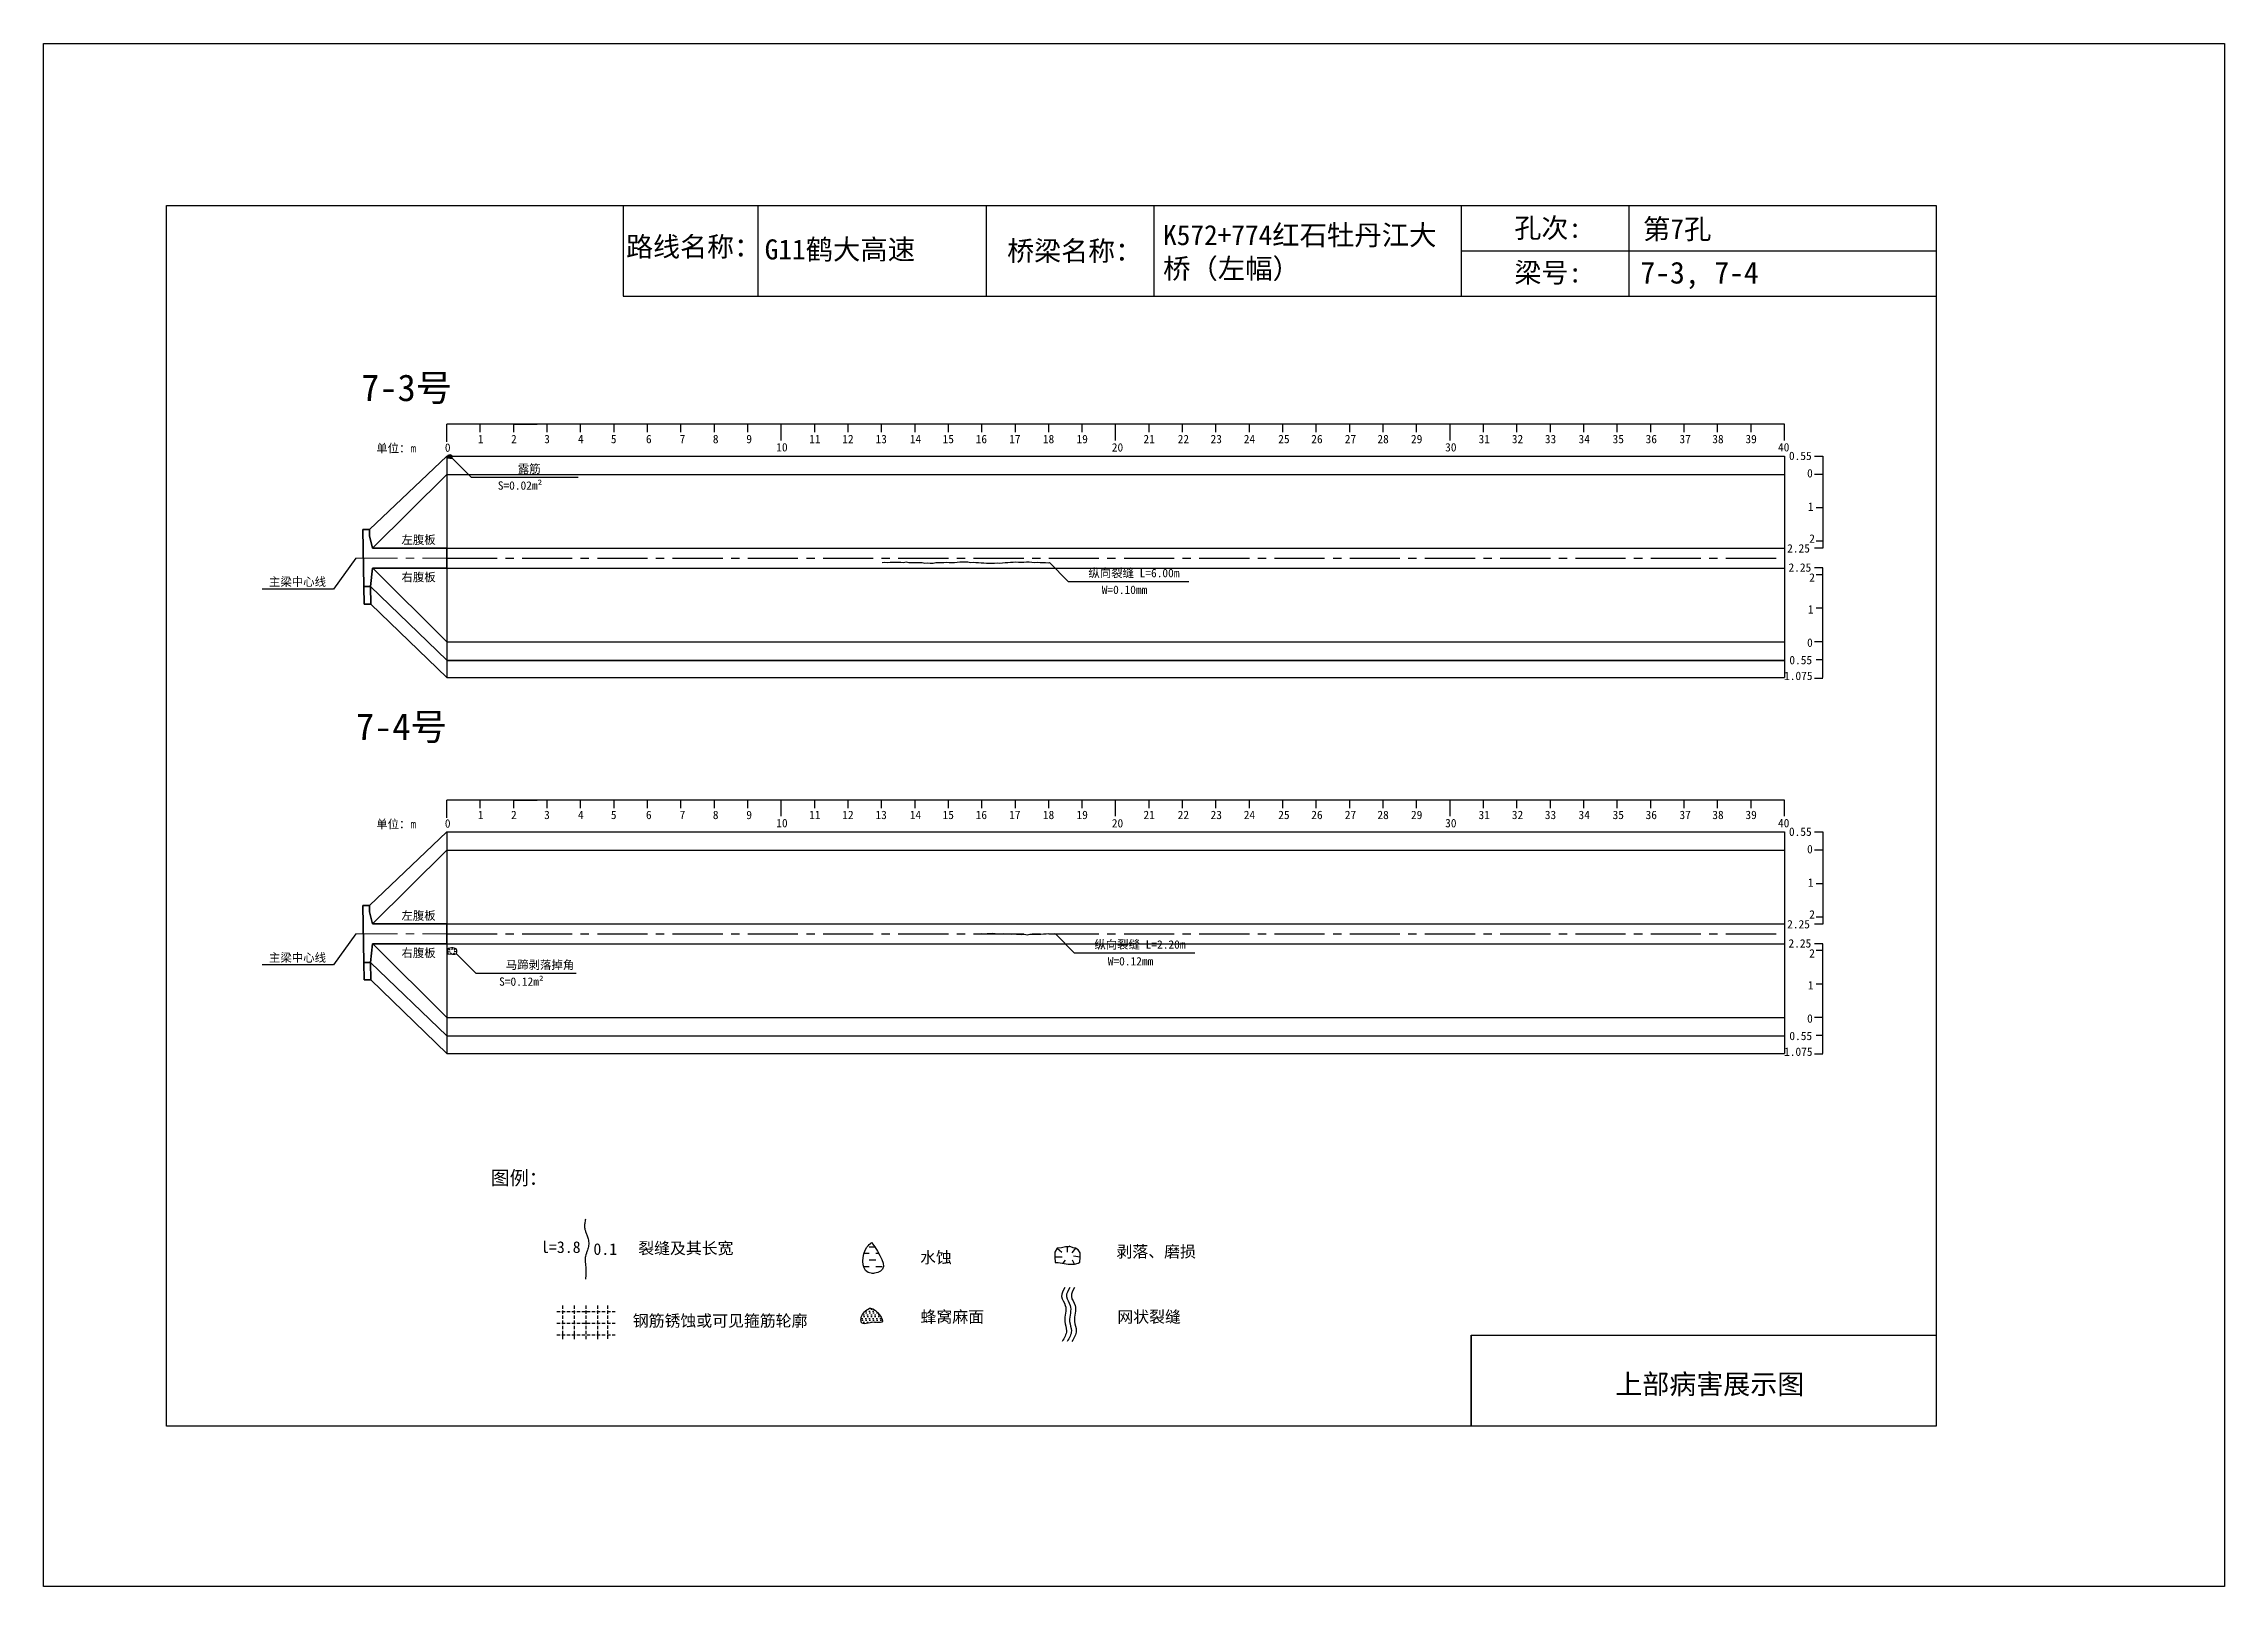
# Model space of a CAD drawing. Header units: millimetres. Extents: x -37 to 615, y -48 to 413.
import ezdxf

# ---------------------------------------------------------------- set-up
doc = ezdxf.new("R2010")
doc.units = ezdxf.units.MM
for name, pattern in [('CENTER', [2, 1.25, -0.25, 0.25, -0.25]), ('CENTER2', [1.125, 0.75, -0.125, 0.125, -0.125]), ('DASHED', [0.75, 0.5, -0.25])]:
    doc.linetypes.add(name, pattern=pattern)
for name, color, linetype in [('加固措施', 7, 'Continuous'), ('图层1', 7, 'Continuous'), ('病害', 5, 'Continuous'), ('轮廓', 3, 'Continuous')]:
    doc.layers.add(name, color=color, linetype=linetype)
doc.layers.add('虚线', color=7, linetype='Continuous', lineweight=30)
doc.styles.get("Standard").update_dxf_attribs({"font": ''})
doc.styles.add('汉字', font='')
doc.styles.get('Standard').set_extended_font_data('SimSun')
doc.styles.get('汉字').set_extended_font_data('SimSun')
pattern_1 = [(0, (-3997.7199, -288.9294), (0.55266586, 1.10533173), [0, -1.10533173])]
pattern_2 = [(0, (-6886.571, -700.7115), (0.55266586, 1.10533173), [0, -1.10533173])]
pattern_3 = [(0, (-3576.1421, -199.0757), (1.9895971, 1.9895971), [1.9895971, -1.9895971])]

# ---------------------------------------------------------------- blocks, each defined once
blk = doc.blocks.new('adfsd')
at = {"lineweight": -2, "ltscale": 0.5}
for p, q in [((1140.897, -3083.694), (1140.936, -3083.729)), ((1140.983, -3083.682), (1140.981, -3083.729)), ((1141.053, -3083.694), (1141.022, -3083.735)), ((1140.876, -3083.768), (1140.94, -3083.769)), ((1140.948, -3083.824), (1140.969, -3083.796)), ((1141.045, -3083.83), (1141.028, -3083.796)), ((1141.094, -3083.772), (1141.036, -3083.763))]:
    blk.add_line(p, q, dxfattribs=at)
blk.add_lwpolyline([(1141, -3083.682), (1140.967, -3083.682), (1140.934, -3083.69), (1140.897, -3083.694), (1140.876, -3083.727), (1140.876, -3083.768), (1140.88, -3083.818), (1140.905, -3083.818), (1140.991, -3083.83), (1141.045, -3083.83), (1141.078, -3083.822), (1141.09, -3083.814), (1141.094, -3083.772), (1141.094, -3083.735), (1141.078, -3083.707), (1141.053, -3083.694), (1141.033, -3083.69), (1141, -3083.678)], dxfattribs=at)
blk = doc.blocks.new('chi')
at = {"color": 0}
for p, q in [((1147.409, -3079.329), (1147.409, -3078.8)), ((1187.409, -3078.8), (1147.409, -3078.8)), ((1148.409, -3079.041), (1148.409, -3078.8)), ((1149.409, -3079.041), (1149.409, -3078.8)), ((1149.409, -3078.8), (1150.109, -3078.8)), ((1150.409, -3079.041), (1150.409, -3078.8)), ((1151.409, -3079.041), (1151.409, -3078.8)), ((1152.409, -3079.041), (1152.409, -3078.8)), ((1153.409, -3079.041), (1153.409, -3078.8)), ((1154.409, -3079.041), (1154.409, -3078.8)), ((1155.409, -3079.041), (1155.409, -3078.8)), ((1156.409, -3079.041), (1156.409, -3078.8)), ((1157.409, -3079.283), (1157.409, -3078.8)), ((1158.409, -3079.041), (1158.409, -3078.8)), ((1159.409, -3079.041), (1159.409, -3078.8)), ((1160.409, -3079.041), (1160.409, -3078.8)), ((1161.409, -3079.041), (1161.409, -3078.8)), ((1162.409, -3079.041), (1162.409, -3078.8)), ((1163.409, -3079.041), (1163.409, -3078.8)), ((1164.409, -3079.041), (1164.409, -3078.8)), ((1165.409, -3079.041), (1165.409, -3078.8)), ((1166.409, -3079.041), (1166.409, -3078.8)), ((1167.409, -3079.283), (1167.409, -3078.8)), ((1168.409, -3079.041), (1168.409, -3078.8)), ((1169.409, -3079.041), (1169.409, -3078.8)), ((1170.409, -3079.041), (1170.409, -3078.8)), ((1171.409, -3079.041), (1171.409, -3078.8)), ((1172.409, -3079.041), (1172.409, -3078.8)), ((1173.409, -3079.041), (1173.409, -3078.8)), ((1174.409, -3079.041), (1174.409, -3078.8)), ((1175.409, -3079.041), (1175.409, -3078.8)), ((1176.409, -3079.041), (1176.409, -3078.8)), ((1177.409, -3079.283), (1177.409, -3078.8)), ((1178.409, -3079.041), (1178.409, -3078.8)), ((1179.409, -3079.041), (1179.409, -3078.8)), ((1180.409, -3079.041), (1180.409, -3078.8)), ((1181.409, -3079.041), (1181.409, -3078.8)), ((1182.409, -3079.041), (1182.409, -3078.8)), ((1183.409, -3079.041), (1183.409, -3078.8)), ((1184.409, -3079.041), (1184.409, -3078.8)), ((1185.409, -3079.041), (1185.409, -3078.8)), ((1186.409, -3079.041), (1186.409, -3078.8)), ((1187.409, -3079.283), (1187.409, -3078.8))]:
    blk.add_line(p, q, dxfattribs=at)
for s, p in [('0', (1147.349, -3079.623)), ('1', (1148.339, -3079.368)), ('2', (1149.328, -3079.368)), ('3', (1150.319, -3079.368)), ('4', (1151.329, -3079.368)), ('5', (1152.313, -3079.368)), ('6', (1153.363, -3079.368)), ('7', (1154.37, -3079.368)), ('8', (1155.363, -3079.368)), ('9', (1156.363, -3079.368)), ('10', (1157.259, -3079.613)), ('11', (1158.242, -3079.368)), ('12', (1159.233, -3079.368)), ('13', (1160.227, -3079.368)), ('14', (1161.252, -3079.368)), ('15', (1162.233, -3079.368)), ('16', (1163.223, -3079.368)), ('17', (1164.224, -3079.368)), ('18', (1165.232, -3079.368)), ('19', (1166.238, -3079.368)), ('20', (1167.294, -3079.617)), ('21', (1168.24, -3079.368)), ('22', (1169.264, -3079.368)), ('23', (1170.247, -3079.368)), ('24', (1171.24, -3079.368)), ('25', (1172.271, -3079.368)), ('26', (1173.258, -3079.368)), ('27', (1174.261, -3079.368)), ('28', (1175.236, -3079.368)), ('29', (1176.24, -3079.368)), ('30', (1177.262, -3079.613)), ('31', (1178.261, -3079.368)), ('32', (1179.256, -3079.368)), ('33', (1180.243, -3079.368)), ('34', (1181.251, -3079.368)), ('35', (1182.269, -3079.368)), ('36', (1183.256, -3079.368)), ('37', (1184.269, -3079.368)), ('38', (1185.251, -3079.368)), ('39', (1186.242, -3079.368)), ('40', (1187.216, -3079.613))]:
    blk.add_text(s, height=0.25).set_placement(p)
blk = doc.blocks.new('kopp')
at = {"color": 0}
for p, q in [((1188.308, -3078.25), (1188.558, -3078.25)), ((1188.558, -3078.25), (1188.558, -3078.8)), ((1188.558, -3078.8), (1188.308, -3078.8)), ((1188.558, -3078.8), (1188.558, -3079.8)), ((1188.558, -3079.8), (1188.358, -3079.8)), ((1188.558, -3079.8), (1188.558, -3079.8)), ((1188.558, -3079.8), (1188.558, -3080.8)), ((1188.558, -3081.009), (1188.308, -3081.009)), ((1188.558, -3080.8), (1188.358, -3080.8)), ((1188.558, -3080.8), (1188.558, -3081.009)), ((1188.558, -3081.592), (1188.308, -3081.592)), ((1188.558, -3081.8), (1188.358, -3081.8)), ((1188.558, -3081.8), (1188.558, -3081.592)), ((1188.558, -3082.8), (1188.558, -3081.8)), ((1188.558, -3082.8), (1188.358, -3082.8)), ((1188.558, -3083.8), (1188.558, -3082.8)), ((1188.558, -3082.8), (1188.558, -3082.8)), ((1188.558, -3083.8), (1188.308, -3083.8)), ((1188.558, -3084.875), (1188.558, -3083.8)), ((1188.558, -3084.338), (1188.358, -3084.338)), ((1188.308, -3084.888), (1188.558, -3084.888))]:
    blk.add_line(p, q, dxfattribs=at)
for s, p in [('0.55', (1187.543, -3078.37)), ('0', (1188.086, -3078.891)), ('1', (1188.109, -3079.89)), ('2', (1188.15, -3080.842)), ('2.25', (1187.49, -3081.135)), ('2.25', (1187.53, -3081.708)), ('2', (1188.15, -3082.006)), ('1', (1188.109, -3082.959)), ('0', (1188.086, -3083.954)), ('0.55', (1187.556, -3084.474)), ('1.075', (1187.398, -3084.946))]:
    blk.add_text(s, height=0.25).set_placement(p)

msp = doc.modelspace()

# ---------------------------------------------------------------- hatches: boundary and pattern name
at = {"layer": '加固措施', "lineweight": -2}
h = msp.add_hatch(dxfattribs=at)
h.set_pattern_fill('DASH', color=256, scale=0.626645)
h.set_pattern_definition(pattern_3)
edge = h.paths.add_edge_path()
edge.add_spline(control_points=[(210.85, 54.88), (210.36, 54.45), (208.03, 52.39), (207.41, 44.9), (216.74, 46.23), (213.29, 51.3), (210.85, 54.88)], knot_values=[0, 0, 0, 0, 3.237042, 15.187225, 21.182779, 35.601669, 35.601669, 35.601669, 35.601669], degree=3, periodic=0)
h = msp.add_hatch(dxfattribs=at)
h.set_pattern_fill('DASH', color=256, scale=0.626645)
h.set_pattern_definition(pattern_3)
edge = h.paths.add_edge_path()
edge.add_spline(control_points=[(210.85, 54.88), (210.36, 54.45), (208.03, 52.39), (207.41, 44.9), (216.74, 46.23), (213.29, 51.3), (210.85, 54.88)], knot_values=[0, 0, 0, 0, 3.237042, 15.187225, 21.182779, 35.601669, 35.601669, 35.601669, 35.601669], degree=3, periodic=0)
h = msp.add_hatch(dxfattribs=at)
h.set_pattern_fill('DOTS', scale=0.696272)
h.set_pattern_definition(pattern_1)
edge = h.paths.add_edge_path()
edge.add_spline(control_points=[(210.19, 35.22), (209.15, 34.51), (207.68, 33.49), (207.52, 29.75), (211, 31.47), (215.72, 30.12), (212.21, 35.3), (210.31, 35.22), (210.19, 35.22)], knot_values=[0, 0, 0, 0, 5.205471, 7.397577, 12.944796, 16.169923, 23.88441, 24.400432, 24.400432, 24.400432, 24.400432], degree=3, periodic=0)
h = msp.add_hatch(dxfattribs=at)
h.set_pattern_fill('DOTS', scale=0.696272)
h.set_pattern_definition(pattern_1)
edge = h.paths.add_edge_path()
edge.add_spline(control_points=[(210.19, 35.22), (209.15, 34.51), (207.68, 33.49), (207.52, 29.75), (211, 31.47), (215.72, 30.12), (212.21, 35.3), (210.31, 35.22), (210.19, 35.22)], knot_values=[0, 0, 0, 0, 5.205471, 7.397577, 12.944796, 16.169923, 23.88441, 24.400432, 24.400432, 24.400432, 24.400432], degree=3, periodic=0)
at = {"layer": '病害', "lineweight": -2}
h = msp.add_hatch(dxfattribs=at)
h.set_pattern_fill('DOTS', color=4, scale=0.696272, style=0)
h.set_pattern_definition(pattern_2)
edge = h.paths.add_edge_path()
edge.add_spline(control_points=[(210.19, 35.22), (209.15, 34.51), (207.68, 33.49), (207.52, 29.75), (211, 31.47), (215.72, 30.12), (212.21, 35.3), (210.31, 35.22), (210.19, 35.22)], knot_values=[0, 0, 0, 0, 1.041094, 1.479515, 2.588959, 3.233985, 4.776882, 4.880086, 4.880086, 4.880086, 4.880086], degree=3, periodic=0)
h = msp.add_hatch(dxfattribs=at)
h.set_pattern_fill('DOTS', color=4, scale=0.696272, style=0)
h.set_pattern_definition(pattern_2)
edge = h.paths.add_edge_path()
edge.add_spline(control_points=[(210.19, 35.22), (209.15, 34.51), (207.68, 33.49), (207.52, 29.75), (211, 31.47), (215.72, 30.12), (212.21, 35.3), (210.31, 35.22), (210.19, 35.22)], knot_values=[0, 0, 0, 0, 1.041094, 1.479515, 2.588959, 3.233985, 4.776882, 4.880086, 4.880086, 4.880086, 4.880086], degree=3, periodic=0)

# ---------------------------------------------------------------- linework, layer by layer
at = {"color": 0, "linetype": 'ByBlock'}
for p, q in [((0, 364.85), (529.17, 364.85)), ((0, 0), (0, 364.85)), ((136.5, 364.85), (136.5, 337.72)), ((245.1, 364.85), (245.1, 337.72)), ((387.13, 364.85), (387.13, 337.72)), ((437.29, 364.79), (437.29, 337.66)), ((529.17, 364.85), (529.17, 0)), ((136.5, 337.72), (529.17, 337.72)), ((390.12, 0), (390.12, 27.12)), ((390.12, 27.12), (529.17, 27.12)), ((529.17, 0), (0, 0))]:
    msp.add_line(p, q, dxfattribs=at)
at = {"color": 0}
for p, q in [((60.65, 267.93), (83.82, 289.93)), ((83.82, 289.93), (83.82, 223.68)), ((83.82, 289.93), (483.82, 289.93)), ((483.82, 289.93), (483.82, 223.68)), ((61.57, 262.43), (83.82, 284.43)), ((83.82, 262.43), (483.82, 262.43)), ((483.82, 262.43), (483.82, 259.43)), ((56.57, 259.43), (49.96, 250.17)), ((61.64, 256.43), (83.82, 234.43)), ((83.82, 256.43), (483.82, 256.43)), ((49.96, 250.17), (28.63, 250.17)), ((60.99, 250.93), (83.82, 228.93)), ((61.09, 245.68), (83.82, 223.68)), ((83.82, 234.43), (483.82, 234.43)), ((83.82, 228.93), (483.82, 228.93)), ((83.82, 228.81), (483.82, 228.81)), ((83.82, 223.68), (483.82, 223.68)), ((60.65, 155.59), (83.82, 177.59)), ((83.82, 177.59), (83.82, 111.34)), ((83.82, 177.59), (483.82, 177.59)), ((483.82, 177.59), (483.82, 111.34)), ((61.57, 150.08), (83.82, 172.09)), ((83.82, 172.09), (483.82, 172.09)), ((83.82, 150.09), (483.82, 150.09)), ((483.82, 150.09), (483.82, 147.09)), ((56.57, 147.09), (49.96, 137.83)), ((61.64, 144.09), (83.82, 122.09)), ((83.82, 144.09), (483.82, 144.09)), ((49.96, 137.83), (28.63, 137.83)), ((60.99, 138.59), (83.82, 116.59)), ((61.09, 133.34), (83.82, 111.34)), ((83.82, 122.09), (483.82, 122.09)), ((83.82, 116.59), (483.82, 116.59)), ((83.82, 111.34), (483.82, 111.34))]:
    msp.add_line(p, q, dxfattribs=at)
at = {"color": 1, "linetype": 'DASHED'}
for p, q in [((84, 289.99), (85.39, 289.99)), ((84, 289.75), (85.39, 289.75)), ((84, 289.51), (85.39, 289.51)), ((84.35, 289.26), (84.35, 290.24)), ((84.7, 289.26), (84.7, 290.24)), ((85.05, 289.26), (85.05, 290.24))]:
    msp.add_line(p, q, dxfattribs=at)
at = {"color": 7}
for p, q in [((84, 289.66), (84.41, 289.65)), ((84.13, 290.13), (84.38, 289.91)), ((84.46, 289.3), (84.59, 289.48)), ((84.68, 290.21), (84.67, 289.91)), ((85.13, 290.13), (84.93, 289.87)), ((85.08, 289.26), (84.97, 289.48)), ((85.39, 289.63), (85.02, 289.69)), ((84, 141.79), (84.82, 141.78)), ((84.26, 142.74), (84.77, 142.3)), ((84.92, 141.08), (85.19, 141.44)), ((85.37, 142.89), (85.34, 142.3)), ((86.26, 142.74), (85.86, 142.22)), ((86.16, 141), (85.94, 141.44)), ((86.79, 141.74), (86.04, 141.85))]:
    msp.add_line(p, q, dxfattribs=at)
msp.add_line((83.82, 284.43), (483.82, 284.43))
at = {"color": 1, "linetype": 'CENTER2', "ltscale": 20}
for p, q in [((83.82, 259.43), (483.82, 259.43)), ((83.82, 147.09), (483.82, 147.09))]:
    msp.add_line(p, q, dxfattribs=at)
at = {"color": 1, "linetype": 'DASHED', "ltscale": 2}
for p, q in [((116.71, 34.25), (134.11, 34.25)), ((116.71, 34.25), (134.11, 34.25)), ((118.45, 35.99), (118.45, 25.55)), ((118.45, 35.99), (118.45, 25.55)), ((121.93, 35.99), (121.93, 25.55)), ((121.93, 35.99), (121.93, 25.55)), ((125.41, 35.99), (125.41, 25.55)), ((125.41, 35.99), (125.41, 25.55)), ((128.89, 35.99), (128.89, 25.55)), ((128.89, 35.99), (128.89, 25.55)), ((131.87, 36.02), (131.87, 25.57)), ((131.87, 36.02), (131.87, 25.57)), ((116.71, 30.77), (134.11, 30.77)), ((116.71, 30.77), (134.11, 30.77)), ((116.71, 27.29), (134.11, 27.29)), ((116.71, 27.29), (134.11, 27.29))]:
    msp.add_line(p, q, dxfattribs=at)
at = {"color": 3, "linetype": 'ByBlock'}
msp.add_lwpolyline([(-36.77, 413.19), (615.38, 413.19), (615.38, -47.93), (-36.77, -47.93)], close=True, dxfattribs=at)
at = {"color": 7}
for points in [[(84.79, 290.21), (84.58, 290.21), (84.37, 290.16), (84.13, 290.13), (84, 289.92), (84, 289.66), (84.03, 289.34), (84.18, 289.34), (84.74, 289.26), (85.08, 289.26), (85.29, 289.32), (85.37, 289.37), (85.39, 289.63), (85.39, 289.87), (85.29, 290.05), (85.13, 290.13), (85, 290.16), (84.79, 290.24)], [(85.39, 289.26), (91.05, 283.61), (123.05, 283.61)], [(214, 258.09), (214.8, 258.17), (215.6, 258.09), (216.4, 258.18), (217.2, 258.18), (218, 258.18), (218.8, 258.21), (219.6, 258.22), (220.4, 258.14), (221.2, 258.26), (222, 258.11), (222.8, 258.12), (223.6, 258.14), (224.4, 258.06), (225.2, 258.09), (226, 258.06), (226.8, 257.89), (227.6, 258.03), (228.4, 257.87), (229.2, 257.87), (230, 258.07), (230.8, 258.09), (231.6, 258.06), (232.4, 258.1), (233.2, 258.17), (234, 258.15), (234.8, 258.12), (235.6, 258.13), (236.4, 258.21), (237.2, 258.32), (238, 258.28), (238.8, 258.31), (239.6, 258.31), (240.4, 258.11), (241.2, 258.23), (242, 258.07), (242.8, 258.1), (243.6, 258.05), (244.4, 257.99), (245.2, 257.95), (246, 257.93), (246.8, 257.92), (247.6, 257.89), (248.4, 257.98), (249.2, 257.92), (250, 258.03), (250.8, 258.14), (251.6, 258.07), (252.4, 258.19), (253.2, 258.24), (254, 258.28), (254.8, 258.18), (255.6, 258.18), (256.4, 258.2), (257.2, 258.27), (258, 258.29), (258.8, 258.24), (259.6, 258.12), (260.4, 258.2), (261.2, 258.1), (262, 258.12), (262.8, 258.08), (263.6, 257.99), (264, 258.11)], [(264, 258.11), (269.66, 252.45), (305.66, 252.45)], [(243.8, 147.17), (244.6, 147.13), (245.4, 147.18), (246.2, 147.21), (247, 147.29), (247.8, 147.25), (248.6, 147.16), (249.4, 147.14), (250.2, 147.2), (251, 147.14), (251.8, 147.1), (252.6, 147.02), (253.4, 147.07), (254.2, 147), (255, 146.99), (255.8, 146.88), (256.6, 147.01), (257.4, 146.85), (258.2, 147), (259, 147.01), (259.8, 146.98), (260.6, 146.99), (261.4, 147.01), (262.2, 147.07), (263, 147.16), (263.8, 147.22), (264.6, 147.16), (265.4, 147.26), (265.8, 147.08)], [(265.8, 147.08), (271.46, 141.42), (307.46, 141.42)], [(85.58, 142.89), (85.16, 142.89), (84.74, 142.79), (84.26, 142.74), (84, 142.31), (84, 141.79), (84.05, 141.16), (84.37, 141.16), (85.47, 141), (86.16, 141), (86.58, 141.11), (86.74, 141.21), (86.79, 141.74), (86.79, 142.21), (86.58, 142.58), (86.26, 142.74), (86, 142.79), (85.58, 142.95)], [(86.79, 141), (92.45, 135.34), (122.45, 135.34)]]:
    msp.add_lwpolyline(points, dxfattribs=at)
for points in [[(268.59, 41.36), (268.08, 40.47), (267.03, 38.67), (269.71, 35.55), (267.97, 31.9), (269.63, 28.26), (268.46, 26.35), (267.82, 25.31)], [(268.59, 41.36), (268.08, 40.47), (267.03, 38.67), (269.71, 35.55), (267.97, 31.9), (269.63, 28.26), (268.46, 26.35), (267.82, 25.31)], [(270.07, 41.36), (269.55, 40.47), (268.51, 38.67), (271.18, 35.55), (269.44, 31.9), (271.1, 28.26), (269.94, 26.35), (269.3, 25.31)], [(270.07, 41.36), (269.55, 40.47), (268.51, 38.67), (271.18, 35.55), (269.44, 31.9), (271.1, 28.26), (269.94, 26.35), (269.3, 25.31)], [(271.52, 41.36), (271, 40.47), (269.96, 38.67), (272.63, 35.55), (270.89, 31.9), (272.55, 28.26), (271.39, 26.35), (270.75, 25.31)], [(271.52, 41.36), (271, 40.47), (269.96, 38.67), (272.63, 35.55), (270.89, 31.9), (272.55, 28.26), (271.39, 26.35), (270.75, 25.31)]]:
    msp.add_open_spline(points, degree=3, knots=[0, 0, 0, 0, 2.808133, 5.677796, 10.461234, 13.324406, 16.732801, 16.732801, 16.732801, 16.732801])
at = {"lineweight": -2}
msp.add_open_spline([(210.19, 35.22), (209.15, 34.51), (207.68, 33.49), (207.52, 29.75), (211, 31.47), (215.72, 30.12), (212.21, 35.3), (210.31, 35.22), (210.19, 35.22)], degree=3, knots=[0, 0, 0, 0, 3.624423, 5.150725, 9.013098, 11.258664, 16.630045, 16.989336, 16.989336, 16.989336, 16.989336], dxfattribs=at)
msp.add_open_spline([(210.19, 35.22), (209.15, 34.51), (207.68, 33.49), (207.52, 29.75), (211, 31.47), (215.72, 30.12), (212.21, 35.3), (210.31, 35.22), (210.19, 35.22)], degree=3, knots=[0, 0, 0, 0, 3.624423, 5.150725, 9.013098, 11.258664, 16.630045, 16.989336, 16.989336, 16.989336, 16.989336], dxfattribs=at)
at = {"layer": '加固措施', "lineweight": -2}
msp.add_open_spline([(210.85, 54.88), (210.36, 54.45), (208.03, 52.39), (207.41, 44.9), (216.74, 46.23), (213.29, 51.3), (210.85, 54.88)], degree=3, knots=[0, 0, 0, 0, 2.028466, 9.51698, 13.274057, 22.309569, 22.309569, 22.309569, 22.309569], dxfattribs=at)
msp.add_open_spline([(210.85, 54.88), (210.36, 54.45), (208.03, 52.39), (207.41, 44.9), (216.74, 46.23), (213.29, 51.3), (210.85, 54.88)], degree=3, knots=[0, 0, 0, 0, 2.028466, 9.51698, 13.274057, 22.309569, 22.309569, 22.309569, 22.309569], dxfattribs=at)
at = {"layer": '图层1', "lineweight": -2}
msp.add_open_spline([(125.25, 61.82), (125.22, 61.61), (125.18, 61.39), (125.07, 60.75), (125.02, 60.35), (124.99, 59.78), (125, 59.6), (125.02, 59.31), (125.03, 59.21), (125.06, 59), (125.09, 58.89), (125.19, 58.51), (125.29, 58.21), (125.54, 57.57), (125.69, 57.22), (125.96, 56.46), (126.09, 56.04), (126.21, 55.34), (126.24, 55.06), (126.25, 54.51), (126.23, 54.25), (126.16, 53.74), (126.11, 53.5), (126, 53.03), (125.93, 52.81), (125.76, 52.25), (125.64, 51.93), (125.45, 51.33), (125.36, 51.04), (125.27, 50.66), (125.24, 50.54), (125.21, 50.32), (125.2, 50.23), (125.18, 50.03), (125.17, 49.92), (125.17, 49.54), (125.18, 49.25), (125.23, 48.62), (125.27, 48.29), (125.33, 47.7), (125.35, 47.46), (125.38, 47), (125.39, 46.78), (125.4, 46.36), (125.4, 46.16), (125.39, 45.54), (125.37, 45.14), (125.32, 44.45), (125.3, 44.15), (125.27, 43.85)], degree=3, knots=[0, 0, 0, 0, 0.93103, 0.93103, 2.904338, 2.904338, 3.933552, 3.933552, 4.598026, 4.598026, 5.2625, 5.2625, 6.799065, 6.799065, 8.335629, 8.335629, 9.872194, 9.872194, 10.744529, 10.744529, 11.616864, 11.616864, 12.4892, 12.4892, 13.361535, 13.361535, 14.755665, 14.755665, 16.149795, 16.149795, 16.835641, 16.835641, 17.410365, 17.410365, 17.98509, 17.98509, 19.45733, 19.45733, 20.929571, 20.929571, 21.910052, 21.910052, 22.722819, 22.722819, 23.535585, 23.535585, 25.161117, 25.161117, 26.428502, 26.428502, 26.428502, 26.428502], dxfattribs=at)
msp.add_open_spline([(125.25, 61.82), (125.22, 61.61), (125.18, 61.39), (125.07, 60.75), (125.02, 60.35), (124.99, 59.78), (125, 59.6), (125.02, 59.31), (125.03, 59.21), (125.06, 59), (125.09, 58.89), (125.19, 58.51), (125.29, 58.21), (125.54, 57.57), (125.69, 57.22), (125.96, 56.46), (126.09, 56.04), (126.21, 55.34), (126.24, 55.06), (126.25, 54.51), (126.23, 54.25), (126.16, 53.74), (126.11, 53.5), (126, 53.03), (125.93, 52.81), (125.76, 52.25), (125.64, 51.93), (125.45, 51.33), (125.36, 51.04), (125.27, 50.66), (125.24, 50.54), (125.21, 50.32), (125.2, 50.23), (125.18, 50.03), (125.17, 49.92), (125.17, 49.54), (125.18, 49.25), (125.23, 48.62), (125.27, 48.29), (125.33, 47.7), (125.35, 47.46), (125.38, 47), (125.39, 46.78), (125.4, 46.36), (125.4, 46.16), (125.39, 45.54), (125.37, 45.14), (125.32, 44.45), (125.3, 44.15), (125.27, 43.85)], degree=3, knots=[0, 0, 0, 0, 0.93103, 0.93103, 2.904338, 2.904338, 3.933552, 3.933552, 4.598026, 4.598026, 5.2625, 5.2625, 6.799065, 6.799065, 8.335629, 8.335629, 9.872194, 9.872194, 10.744529, 10.744529, 11.616864, 11.616864, 12.4892, 12.4892, 13.361535, 13.361535, 14.755665, 14.755665, 16.149795, 16.149795, 16.835641, 16.835641, 17.410365, 17.410365, 17.98509, 17.98509, 19.45733, 19.45733, 20.929571, 20.929571, 21.910052, 21.910052, 22.722819, 22.722819, 23.535585, 23.535585, 25.161117, 25.161117, 26.428502, 26.428502, 26.428502, 26.428502], dxfattribs=at)
at = {"layer": '病害', "color": 5}
for p, q in [((136.5, 364.85), (136.5, 337.72)), ((245.1, 364.85), (245.1, 337.72)), ((387.13, 364.85), (387.13, 337.72)), ((529.17, 364.85), (529.17, 337.72)), ((136.5, 337.72), (386.58, 337.72)), ((386.58, 337.72), (529.17, 337.72)), ((390.12, 27.12), (529.17, 27.12)), ((390.12, 27.12), (390.12, 0)), ((529.17, 27.12), (529.17, 0))]:
    msp.add_line(p, q, dxfattribs=at)
at = {"layer": '病害', "color": 0}
for p, q in [((176.83, 364.85), (176.83, 337.72)), ((295.25, 364.85), (295.25, 337.72)), ((387.14, 351.23), (529.17, 351.23))]:
    msp.add_line(p, q, dxfattribs=at)
at = {"layer": '虚线', "linetype": 'CENTER', "lineweight": 18, "ltscale": 10}
for p, q in [((56.57, 259.43), (83.82, 259.43)), ((56.57, 147.09), (83.82, 147.09))]:
    msp.add_line(p, q, dxfattribs=at)
at = {"layer": '轮廓', "color": 5, "lineweight": 35}
for p, q in [((58.99, 250.93), (58.65, 267.93)), ((58.65, 267.93), (60.65, 267.93)), ((60.69, 266.05), (60.65, 267.93)), ((61.57, 262.43), (60.69, 266.05)), ((83.82, 262.43), (61.57, 262.43)), ((83.82, 256.43), (83.82, 262.43)), ((60.99, 250.93), (61.63, 256.43)), ((83.82, 256.43), (61.63, 256.43)), ((58.99, 250.93), (60.99, 250.93)), ((59.09, 245.68), (58.99, 250.93)), ((61.09, 245.68), (60.99, 250.93)), ((59.09, 245.68), (61.09, 245.68)), ((58.99, 138.59), (58.65, 155.59)), ((58.65, 155.59), (60.65, 155.59)), ((60.69, 153.71), (60.65, 155.59)), ((61.57, 150.08), (60.69, 153.71)), ((83.82, 150.08), (61.57, 150.08)), ((83.82, 144.08), (83.82, 150.08)), ((60.99, 138.59), (61.63, 144.09)), ((83.82, 144.09), (61.63, 144.09)), ((58.99, 138.59), (60.99, 138.59)), ((59.09, 133.34), (58.99, 138.59)), ((61.09, 133.34), (60.99, 138.59)), ((59.09, 133.34), (61.09, 133.34))]:
    msp.add_line(p, q, dxfattribs=at)

# ---------------------------------------------------------------- block references
at = {"color": 0}
for name, p, xscale, yscale, zscale in [('chi', (-11390.27, 31087.43), 9.999999999994273, 9.999999999994273, 9.999999999994273), ('kopp', (-11390.27, 31072.43), 9.999999999994273, 9.999999999994273, 9.999999999994273), ('chi', (-11390.27, 30975.09), 9.999999999994273, 9.999999999994273, 9.999999999994273), ('kopp', (-11390.27, 30960.09), 9.999999999994273, 9.999999999994273, 9.999999999994273), ('adfsd', (-39452.38, 107407.64), 34.81359766870787, 34.81359766870787, 34.81359766870787), ('adfsd', (-39452.38, 107407.64), 34.81359766870787, 34.81359766870787, 34.81359766870787)]:
    msp.add_blockref(name, p, dxfattribs=dict(at, xscale=xscale, yscale=yscale, zscale=zscale))

# ---------------------------------------------------------------- texts
for s, p in [('单位：m', (62.7, 290.99)), ('左腹板', (70.24, 263.64)), ('右腹板', (70.24, 252.47)), ('主梁中心线', (30.63, 251.08)), ('单位：m', (62.7, 178.65)), ('左腹板', (70.24, 151.3)), ('主梁中心线', (30.63, 138.73)), ('右腹板', (70.24, 140.13))]:
    msp.add_text(s, height=2.5).set_placement(p)
at = {"color": 7}
for s, p in [('露筋', (105.05, 284.86)), ('S=0.02m²', (99.05, 279.86)), ('纵向裂缝 L=6.00m', (275.66, 253.7)), ('W=0.10mm', (279.66, 248.7)), ('纵向裂缝 L=2.20m', (277.46, 142.67)), ('马蹄剥落掉角', (101.45, 136.59)), ('W=0.12mm', (281.46, 137.67)), ('S=0.12m²', (99.45, 131.59))]:
    msp.add_text(s, height=2.5, dxfattribs=at).set_placement(p)
at = {"linetype": 'ByBlock', "attachment_point": 1, "style": '汉字'}
for s, insert, char_height, width in [('K572+774红石牡丹江大桥（左幅）', (298, 358.97), 6, 87.5474), ('{\\C0;第7孔}', (441.52, 360.78), 6, 77.4135), ('{\\C0;G11鹤大高速}', (178.87, 354.68), 6, 62.8604), ('{\\C0;7-3, 7-4}', (440.75, 347.98), 6.5, 84.1186), ('{\\C0;7-3号}', (58.2, 314.34), 8, 49.3496), ('{\\C0;7-4号}', (56.63, 213.01), 8, 49.3496)]:
    msp.add_mtext(s, dxfattribs=dict(at, insert=insert, char_height=char_height, width=width))
at = {"layer": '图层1', "style": '汉字'}
for s, p in [('孔次:', (403.05, 355.16)), ('路线名称：', (137.42, 349.54)), ('桥梁名称：', (251.38, 348.29)), ('梁号:', (403.08, 341.8)), ('上部病害展示图', (433.23, 9.56))]:
    msp.add_text(s, height=5.918, dxfattribs=at).set_placement(p)
at = {"layer": '图层1', "lineweight": -2, "attachment_point": 1}
for s, insert, char_height in [('图例：', (96.91, 76.23), 4.178), ('图例：', (96.91, 76.23), 4.178), ('l=3.8', (111.98, 55.21), 3.481), ('l=3.8', (111.98, 55.21), 3.481), ('0.1', (127.65, 54.63), 3.481), ('0.1', (127.65, 54.63), 3.481), ('裂缝及其长宽', (141.05, 54.88), 3.481), ('裂缝及其长宽', (141.05, 54.88), 3.481), ('水蚀', (225.33, 52.14), 3.481), ('水蚀', (225.33, 52.14), 3.481), ('剥落、磨损', (284.06, 53.89), 3.481), ('剥落、磨损', (284.06, 53.89), 3.481), ('钢筋锈蚀或可见箍筋轮廓', (139.42, 33.21), 3.4814), ('钢筋锈蚀或可见箍筋轮廓', (139.42, 33.21), 3.4814), ('蜂窝麻面', (225.48, 34.38), 3.481), ('蜂窝麻面', (225.48, 34.38), 3.481), ('网状裂缝', (284.32, 34.39), 3.481), ('网状裂缝', (284.32, 34.39), 3.481)]:
    msp.add_mtext(s, dxfattribs=dict(at, insert=insert, char_height=char_height))

doc.saveas('drawing.dxf')
